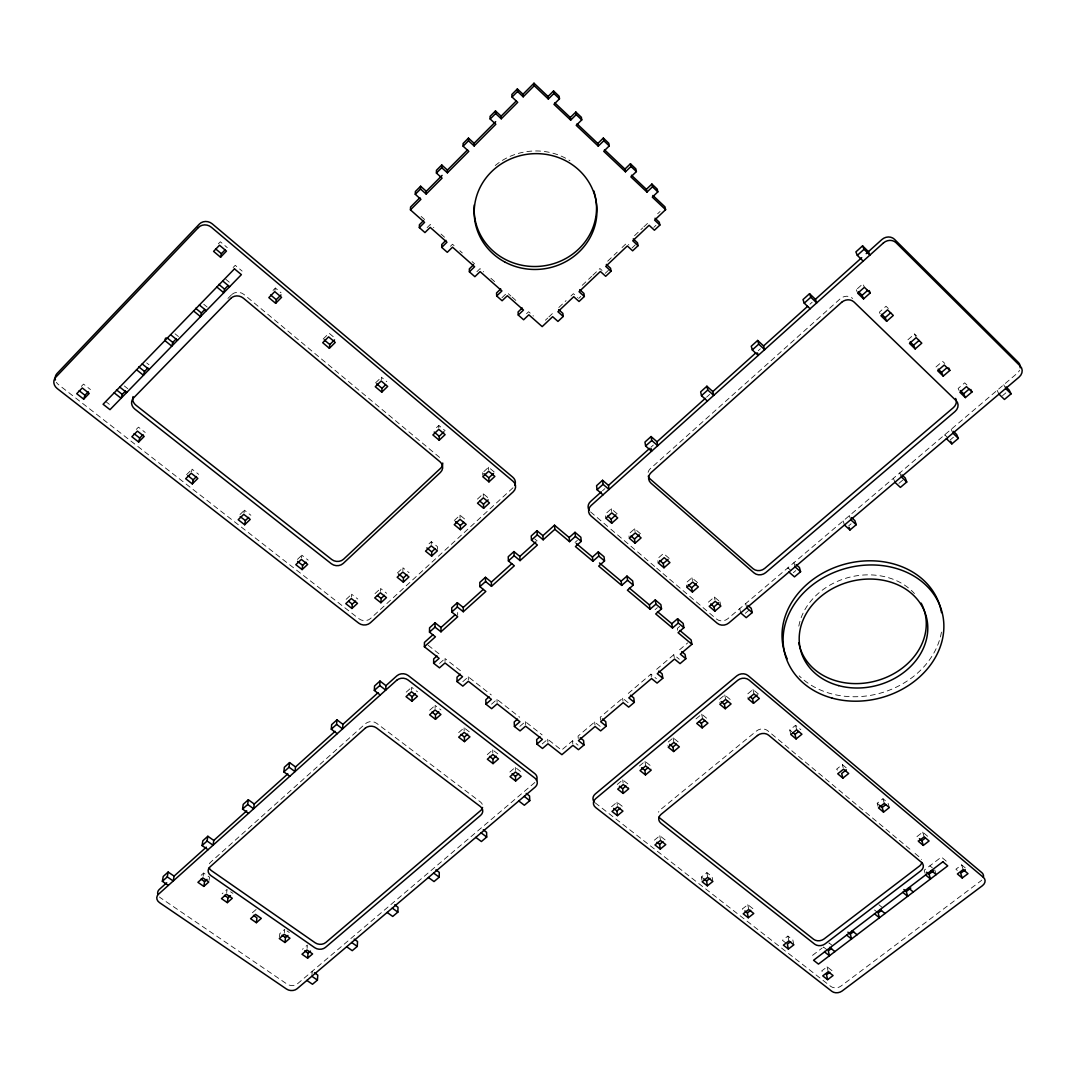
<?xml version="1.0" encoding="UTF-8"?>
<svg xmlns="http://www.w3.org/2000/svg" width="1076" height="1076" viewBox="0 0 1076 1076"><rect width="100%" height="100%" fill="white"/><g stroke="black" fill="none" stroke-linecap="round" stroke-linejoin="round"><path stroke-width="0.75" stroke-dasharray="5 3.75" d="M445.02 661.498L445.034 658.566L462.505 672.298M435.094 708.452L435.121 705.439L440.958 709.945M437.381 549.419L437.421 546.621L431.315 541.672L426.755 545.868M438.806 428.046L438.833 425.437L445.128 430.709M431.261 544.456L431.315 541.672M411.557 690.281L411.637 687.295L417.528 691.841M402.868 570.643L402.975 567.805L409.082 572.688M380.42 591.343L380.581 588.478L386.688 593.306M381.267 379.72L381.429 377.178L386.809 381.711M351.435 597.099L351.65 594.234L357.797 599.05M311.959 974.6L312.228 971.278M307.09 948.36L307.373 945.064L302.423 949.301M284.414 932.636L284.75 929.355L279.8 933.632L279.451 936.914M301.536 558.027L301.858 555.203L308.153 560.139M226.659 892.596L227.117 889.354L222.167 893.739M209.04 880.383L209.524 877.155L203.633 873.066L198.683 877.478M203.122 876.281L203.633 873.066M243.97 512.956L244.427 510.199L250.883 515.269M274.958 290.426L275.375 288.045L281.024 292.793M191.501 471.88L192.079 469.176L198.697 474.368M81.319 386.405L83.525 384.119L90.465 389.552M218.361 243.808L220.324 241.777L227.278 247.614M233.115 267.521L235.24 265.328L242.14 271.098M227.951 298.442L231.448 294.864M136.262 429.405L138.468 427.159L145.233 432.471M273.022 290.439L275.375 288.045M427.118 227.614L430.252 224.507L433.83 227.682M186.565 474.664L192.079 469.176M323.177 339.007L329.054 333.17L335.672 338.725M450.427 246.31L452.512 244.252L454.96 246.417M476.897 271.69L480.017 268.637L483.635 271.851M240.015 514.489L244.427 510.199M375.551 382.895L381.429 377.178M501.954 297.729L507.159 292.712L510.871 296.008M526.527 313.721L528.612 311.744L533.454 316.035M545.384 320.231L547.711 318.039M548.868 316.936L552.351 313.641M558.807 307.521L566.084 300.608M570.939 295.994L573.374 293.694L577.61 297.514M582.21 285.315L591.652 276.357M592.836 275.241L599.924 268.516L602.049 270.439M607.671 261.172L617.234 252.107M622.022 247.561L626.797 243.028L628.909 244.992M634.544 235.684L642.695 227.951M643.865 226.848L648.519 222.436M657.638 213.788L660.072 211.474M297.447 559.399L301.858 555.203M436.479 427.67L438.833 425.437M578.659 298.469L580.784 296.465M605.21 273.344L608.424 270.305M632.083 247.924L635.324 244.844M653.804 227.372L655.983 225.301M346.136 599.345L351.65 594.234M483.877 471.597L488.571 467.24L494.704 472.391M375.013 593.616L380.581 588.478M397.353 572.997L402.975 567.805M454.247 520.515L460.003 515.189L466.11 520.206M477.408 499.13L483.245 493.75L489.338 498.834M512.996 487.764L370.601 618.471A8.231 6.954 3.2 0 1 358.994 618.781L58.588 384.697A9.025 7.788 19.6 0 1 56.396 382.289M602.506 490.777L604.9 488.625M650.886 447.28L653.334 445.074M706.542 397.219L709.676 394.394M758.23 350.736L760.355 348.826M809.972 304.212L812.151 302.248M857.411 288.704L862.939 283.768L864.391 287.305M406.19 692.164L411.637 687.295M617.153 513.803L611.276 508.773L605.317 514.099L605.828 518.215M439.546 663.462L445.034 658.566M575.028 542.438L577.355 540.354M429.674 710.254L435.121 705.439M640.462 533.763L634.665 528.787L628.707 534.059L629.299 538.215M462.815 681.686L468.289 676.844L491.288 694.921M907.915 339.76L914.533 333.99L916.792 336.183M252.403 912.73L256.115 909.489M458.658 732.595L464.106 727.833L469.862 732.272M491.53 704.188L497.004 699.4L519.695 717.235M519.842 726.381L525.33 721.66L542.129 734.868M655.055 609.648L657.382 607.644M697.571 582.627L691.935 577.812L685.99 582.936L686.757 587.187M935.986 366.983L942.576 361.294L944.795 363.459M487.253 754.626L492.7 749.918L498.363 754.303M542.223 743.919L547.697 739.239L561.564 750.133L572.54 740.799L578.054 745.157M679.669 626.38L677.342 628.371L677.826 631.235M509.849 772.03L515.283 767.376L520.892 771.707M718.835 600.838L714.383 597.019L708.438 602.103L709.272 606.393M600.179 726.394L594.665 721.983L578.054 736.105L578.31 739.131M628.128 702.682L622.627 698.216L600.233 717.248L600.543 720.247M628.263 693.428L650.926 674.154L656.427 678.674M656.629 669.299L673.818 654.692L679.319 659.265M679.588 649.796L687.672 642.91M534.853 782.494L297.514 983.76A7.424 5.636 2.6 0 1 287.05 984.096L160.445 897.788A7.693 5.945 6.3 0 1 159.45 896.981M745.278 613.347L750.039 609.312M793.362 572.661L795.796 570.603M848.655 525.882L851.143 523.77M898.89 483.38L902.697 480.152M950.175 439.976L953.417 437.233M1002.563 395.659L1005.872 392.861M617.207 784.498L622.748 779.885L628.169 784.175L628.72 788.816M639.44 765.991L645.035 761.324L650.455 765.668L651.074 770.268M672.07 738.822L667.537 742.601L667.994 745.641M695.984 718.916L701.713 714.155L707.12 718.607M730.187 699.454L724.78 694.948L718.983 699.763L719.548 702.762M611.518 806.731L617.019 802.185L622.426 806.422M758.392 694.02L753.012 689.501L747.188 694.329L747.807 697.302M665.116 839.872L659.83 835.729L654.342 840.195L656.979 842.266M790.82 734.531L789.757 729.999L795.581 725.278L800.826 729.689M701.929 880.181L701.431 876.994L706.905 872.623L712.07 876.671L712.85 881.459M846.193 767.82L842.347 764.592L836.55 769.219L840.396 772.433M752.877 908.642L747.82 904.687L742.346 908.964L744.874 910.942M878.056 806.368L877.196 803.261L882.979 798.728L887.996 802.952L889.327 807.592M793.832 944.836L792.837 939.953L787.888 936.08L782.427 940.289L786.139 943.195M927.647 836.281L922.737 832.152L916.967 836.59L918.366 841.298M812.501 955.38L822.225 947.956M831.977 970.633L827.121 966.826L821.674 970.955L826.529 974.748M965.253 867.888L961.648 864.862L955.892 869.22L959.496 872.246M230.614 891.789L232.941 893.403M287.023 930.942L289.296 932.515M595.189 802.83L830.766 986.396A7.317 5.501 -10.3 0 0 841.002 986.06L980.801 880.962A7.572 5.784 -14.4 0 0 981.769 880.101M701.431 876.994L704.013 879.011M105.435 401.281L110.021 404.872M428.14 645.291L439.169 653.966M124.345 385.961L127.788 388.678M832.595 945.737L828.937 942.845L830.04 947.714M827.108 949.92L823.449 947.028L824.539 951.91M146.713 362.921L149.013 364.764M874.506 910L878.164 912.946M175.025 333.775L178.468 336.573M674.289 738.768L678.62 742.279M878.89 904.741L883.759 908.682M203.727 304.226L207.17 307.064M225.826 279.33L229.269 282.194M909.919 849.166L767.618 730.631A7.882 6.389 -10.8 0 0 756.536 730.954L660.435 809.677A7.707 6.147 -7.3 0 0 658.485 812.219M915.044 853.443L920.168 857.707A7.599 5.864 -13.3 0 1 921.567 859.522M929.906 865.83L932.341 867.848M534.745 538.915L537.112 540.878M789.757 729.999L791.869 731.761M877.196 803.261L879.697 805.373M946.234 861.123L941.392 857.061L924.19 870.188L925.131 873.362M590.536 511.894L609.608 528.114M610.886 529.204L655.392 567.065M656.669 568.141L661.753 572.472M663.018 573.562L716.428 618.996A8.151 6.859 -10.9 0 0 727.887 618.687L1017.076 373.426A8.864 7.559 -26.4 0 0 1019.537 370.225M669.218 558.377L663.502 553.481L657.557 558.673L658.23 562.882M791.169 570.724L787.861 567.819L788.964 572.029M421.12 216.411L424.643 219.531M440.999 234.043L444.576 237.218M459.855 250.762L462.303 252.941M472.095 261.616L474.543 263.795M490.885 278.281L495.713 282.571M512.109 297.111L515.834 300.406M947.996 437.905L944.728 434.785L946.396 438.685M888.332 308.489L886.046 306.256L879.428 312.121L880.921 315.725M966.907 384.979L964.715 382.841L958.124 388.476L959.859 392.256M1003.76 384.724L1005.643 388.503M997.129 390.346L998.985 394.139M914.533 333.99L915.595 336.425M951.211 429.284L952.906 433.171M856.308 289.7L857.733 293.237M899.778 472.902L901.271 476.897M893.416 478.295L894.896 482.304M849.394 515.633L850.712 519.721M961.648 864.862L963.181 869.596M843.167 520.918L844.458 525.021M934.762 869.865L936.201 874.613M922.737 832.152L924.163 836.846M882.979 798.728L884.297 803.368M793.94 562.654L795.07 566.864M842.347 764.592L843.154 767.645M795.581 725.278L796.657 729.797M827.121 966.826L828.224 971.736M745.722 603.555L746.663 607.846M739.75 608.612L740.692 612.916M753.012 689.501L753.967 693.953M719.952 601.793L720.826 606.084M787.888 936.08L788.869 940.949M714.383 597.019L714.948 599.87M724.78 694.948L725.641 699.427M691.935 577.812L692.46 580.636M747.82 904.687L748.694 909.516M701.713 714.155L702.507 718.66M673.818 654.692L674.289 657.597M706.905 872.623L707.672 877.397M673.199 737.88L673.899 742.44M634.665 528.787L635.069 531.557M650.926 674.154L651.343 677.086M659.83 835.729L660.462 840.45M645.035 761.324L645.64 765.937M611.276 508.773L611.639 511.517M622.627 698.216L622.977 701.175M622.748 779.885L623.098 782.978M617.019 802.185L617.355 805.292M594.665 721.983L594.961 724.982M572.54 740.799L572.795 743.812M547.697 739.239L547.899 742.265M525.33 721.66L525.478 724.659M515.283 767.376L515.417 770.456M497.004 699.4L497.099 702.386M488.571 467.24L488.665 469.916M492.7 749.918L492.781 752.985M482.694 472.687L482.774 475.377M483.245 493.75L483.312 496.466M468.289 676.844L468.329 679.79M464.106 727.833L464.133 730.873M460.003 515.189L460.03 517.946M457.663 612.486L457.677 615.351M482.25 804.31A7.747 6.227 -1.6 0 0 480.273 801.849L376.721 723.368A7.962 6.523 2 0 0 365.45 723.691L210.667 862.172A7.734 6.039 5.3 0 0 209.04 864.674M648.115 472.364A8.473 7.424 -10.2 0 1 650.482 468.544L840.262 298.751A8.931 7.949 -23.8 0 1 852.676 298.469M231.999 294.34A9.052 8.164 16.1 0 1 244.131 294.582L440.03 457.771A8.541 7.532 1.4 0 1 441.913 460.057M941.446 632.096A81.05 66.9 -15.3 0 1 882.764 692.446A81.05 66.9 -15.3 0 1 799.186 675.836M798.822 626.151A64.829 53.518 -15.3 0 1 847.485 577.772A64.829 53.518 -15.3 0 1 914.452 593.575M495.229 165.529A61.224 57.741 -5.7 0 1 569.93 160.701"/><path stroke-width="1.5" d="M447.414 170.089L441.752 164.978L441.725 167.708L447.401 172.819L447.414 170.089L467.549 149.873M440.999 627.496L435.081 622.816L435.027 627.133L440.972 631.827L440.999 627.496L455.282 614.625M428.436 877.491L434.018 881.567L439.223 877.169L439.264 872.354L435.928 869.906M435.457 719.293L440.918 714.464L435.067 709.958L429.606 714.787L435.457 719.293L435.498 714.746L438.779 711.868M439.196 440.219L445.101 434.65L438.793 429.351L432.888 434.946L439.196 440.219L439.237 436.278L443.944 431.826M558.646 309.619L562.882 313.398L563.205 316.465L557.96 321.428L552.647 316.694L542.183 326.62L528.841 314.797L523.622 319.774L518.269 315.039L523.487 310.049L507.321 295.725L502.102 300.755L496.682 295.967L501.914 290.937L480.098 271.609L474.879 276.693L469.392 271.838L474.61 266.74L452.512 247.171L447.293 252.309L441.725 247.399L441.752 244.481L445.921 240.365M580.26 737.854L583.569 740.476L583.972 745.009L578.458 749.69L572.916 745.332L561.901 754.679L547.993 743.772L542.506 748.466L536.924 744.094L542.412 739.387L525.559 726.165L520.058 730.9L514.409 726.475L519.91 721.727L497.152 703.865L491.651 708.667L485.922 704.188L491.423 699.373L468.342 681.269L462.841 686.125L457.031 681.579L462.532 676.71L445.007 662.95L439.506 667.86L433.628 663.26L433.695 658.875L436.977 655.93M433.628 663.26L439.129 658.351L424.374 646.757L435.417 636.817L429.485 632.137L429.553 627.806L435.081 622.816M431.651 556.077L437.367 550.818L431.247 545.855L425.531 551.127L431.651 556.077L431.718 551.867L435.134 548.72M426.204 194.07L426.284 191.286L420.622 186.229L420.528 189.013L426.204 194.07L442.075 178.159L436.412 173.048L436.452 170.304L441.752 164.978M424.374 646.757L424.455 642.399L433.023 634.679M411.96 701.202L417.434 696.347L411.516 691.774L406.042 696.656L411.96 701.202L412.081 696.697L415.349 693.791M387.158 912.448L392.74 916.443L397.864 912.125L398.012 907.256L394.677 904.849M441.725 247.399L446.957 242.234L430.185 227.372L424.953 232.577L419.331 227.601L419.425 224.736L423.594 220.58M403.312 582.129L408.947 576.951L402.814 572.055L397.178 577.247L403.312 582.129L403.46 577.866L406.836 574.759M419.331 227.601L424.563 222.396L410.44 209.874L420.931 199.356L415.269 194.299L415.376 191.515L420.622 186.229M410.44 209.874L410.561 207.049L419.869 197.715M385.934 685.641L385.733 690.12L379.761 685.546L379.989 681.054L385.934 685.641L396.829 675.849A8.057 6.698 1.3 0 1 408.234 675.526L534.732 773.55A7.801 6.322 -3.2 0 1 536.467 780.49M380.891 602.735L386.472 597.61L380.339 592.768L374.757 597.92L380.891 602.735L381.119 598.431L384.455 595.351M380.285 695.015L374.314 690.442L374.556 685.95L379.989 681.054M346.66 946.759L352.242 950.673L357.259 946.423L357.541 941.5L354.192 939.146M381.765 392.148L387.669 386.432L381.186 380.985L375.282 386.714L381.765 392.148L382.007 388.301L385.531 384.885M351.946 608.478L357.488 603.354L351.327 598.538L345.786 603.663L351.946 608.478L352.269 604.147L355.591 601.094M342.921 724.323L342.571 728.882L336.6 724.404L336.963 719.844L342.921 724.323L378.093 692.688M306.889 980.438L312.484 984.258L317.407 980.101L317.797 975.112L314.461 972.812M337.245 733.671L331.274 729.205L331.65 724.632L336.963 719.844M307.628 958.138L312.591 953.914L306.956 950L301.993 954.237L307.628 958.138L308.045 953.188L310.52 951.076M284.979 942.495L289.955 938.218L284.252 934.277L279.289 938.554L284.979 942.495L285.476 937.559L287.951 935.434M295.523 766.932L295.039 771.586L289.067 767.215L289.565 762.575L295.523 766.932L335.12 731.33M289.821 776.267L283.849 771.909L284.373 767.255L289.565 762.575M329.364 348.288L335.268 342.437L328.624 336.869L322.719 342.719L329.364 348.288L329.794 344.549L334.501 339.895M302.141 569.607L307.669 564.375L301.361 559.439L295.819 564.685L302.141 569.607L302.625 565.357L305.934 562.223M256.344 922.697L261.307 918.379L255.537 914.385L250.574 918.716L256.344 922.697L256.922 917.801L253.479 915.407M254.259 804.041L253.654 808.762L247.682 804.471L248.314 799.764L254.259 804.041L287.843 773.846M248.543 813.348L242.571 809.085L243.203 804.364L248.314 799.764M227.332 902.643L232.281 898.272L226.431 894.223L221.481 898.608L227.332 902.643L228.004 897.774L230.466 895.595M213.788 840.437L213.061 845.225L207.09 841.028L207.843 836.254L213.788 840.437L246.727 810.82M203.835 886.409L208.784 881.997L202.88 877.895L197.917 882.32L203.835 886.409L204.575 881.567L207.049 879.361M208.045 849.731L202.073 845.548L202.839 840.76L207.843 836.254M244.682 524.765L250.224 519.412L243.741 514.341L238.2 519.708L244.682 524.765L245.368 520.609L248.677 517.408M275.658 303.324L281.562 297.339L274.743 291.623L268.839 297.622L275.658 303.324L276.276 299.706L280.984 294.932M174.083 876.133L173.249 880.988L167.278 876.886L168.138 872.044L174.083 876.133L206.31 847.162M168.327 885.413L162.355 881.311L163.229 876.469L168.138 872.044M192.308 483.904L197.836 478.416L191.205 473.225L185.664 478.726L192.308 483.904L193.182 479.829L196.491 476.547M228.085 285.557L224.575 289.162L223.768 292.753L216.854 287.01M220.567 257.218L226.471 251.098L219.491 245.234L213.586 251.381L220.567 257.218L221.4 253.721L225.314 249.659M204.857 309.431L201.4 312.995L200.513 316.653L193.599 310.977M176.182 338.913L172.779 342.424L171.797 346.163L164.884 340.581L165.556 338.093M138.656 442.034L144.184 436.439L137.392 431.113L131.864 436.735L138.656 442.034L139.719 438.053L143.027 434.704M147.91 367.992L144.534 371.449L143.471 375.268L136.558 369.767M125.556 390.965L122.234 394.394L121.09 398.268L114.177 392.834M83.686 399.142L89.214 393.412L82.247 387.965L76.719 393.708L83.686 399.142L84.964 395.269L88.272 391.839M522.99 94.258L533.992 83.215L534.247 85.73L523.205 96.813L522.99 94.258L517.341 88.958L511.853 94.473L512.041 97.028L517.704 102.328L501.281 118.79L501.134 116.181L495.485 110.936L490.051 116.41L490.172 119.006L495.834 124.251L474.18 145.973L474.113 143.296L468.45 138.118L463.084 143.525L463.124 146.188L468.8 151.366L447.401 172.819M415.269 194.299L420.528 189.013M436.412 173.048L441.725 167.708M463.124 146.188L468.504 140.781L468.45 138.118M490.172 119.006L495.619 113.531L495.485 110.936M512.041 97.028L517.543 91.487L517.341 88.958M426.284 191.286L442.101 175.401M474.113 143.296L495.7 121.642M501.134 116.181L516.332 100.929M553.562 90.962L553.884 93.504L548.343 99.032L548.034 96.477L553.562 90.962L559.143 96.262L559.493 98.817L553.952 104.318L570.683 120.108L576.211 114.648L575.835 112.052L570.307 117.499L570.683 120.108M575.835 112.052L581.363 117.284L581.766 119.893L576.225 125.341L598.256 146.134L603.797 140.741L603.327 138.078L597.812 143.471L598.256 146.134M473.507 264.804L469.338 268.879L469.392 271.838M603.327 138.078L608.774 143.243L609.258 145.906L603.73 151.299L625.465 171.81L630.993 166.471L630.442 163.754L624.941 169.08L625.465 171.81M500.717 288.933L496.547 292.941L496.682 295.967M630.442 163.754L635.822 168.851L636.4 171.582L630.872 176.894L646.972 192.093L652.5 186.821L651.881 184.05L646.38 189.322L646.972 192.093M522.223 308.005L518.067 311.973L518.269 315.039M651.881 184.05L657.207 189.094L657.84 191.864L652.312 197.137L665.6 209.672L654.598 220.082L659.884 225.059L654.41 230.237L649.124 225.287L632.755 240.782L638.055 245.705L632.621 250.829L627.321 245.933L605.734 266.391L611.047 271.233L605.68 276.303L600.381 271.475L579.036 291.69L584.349 296.478L579.036 301.495L573.737 296.707L557.906 311.717L563.205 316.465M488.961 481.873L482.801 476.722L488.706 471.248L494.852 476.412L488.961 481.873L488.827 477.825L493.534 473.48M460.367 529.674L466.164 524.348L460.044 519.318L454.247 524.658L460.367 529.674L460.34 525.518L463.81 522.331M483.622 508.302L477.502 503.218L483.353 497.825L489.472 502.922L483.622 508.302L483.514 504.2L488.168 499.91M457.327 602.708L457.354 606.985L463.285 611.733L463.245 607.456L457.327 602.708L451.745 607.752L451.745 612.042L457.677 616.777L440.972 631.827M542.896 535.673L554.503 525.209L554.853 529.311L543.192 539.802L542.896 535.673L536.991 530.737L531.208 535.969L531.477 540.098L537.395 545.021L520.071 560.609L519.842 556.44L513.938 551.571L508.222 556.736L508.397 560.919L514.328 565.788L491.49 586.339L491.369 582.103L485.451 577.301L479.802 582.412L479.896 586.649L485.827 591.45L463.285 611.733M429.485 632.137L435.027 627.133M451.745 612.042L457.354 606.985M479.896 586.649L485.572 581.524L485.451 577.301M508.397 560.919L514.153 555.727L513.938 551.571M531.477 540.098L537.274 534.853L536.991 530.737M602.56 480.286L603.071 484.321L609.016 489.432L608.491 485.384L602.56 480.286L596.575 485.693L597.059 489.728L603.004 494.839M651.074 436.547L651.76 440.474L657.692 445.706L657.006 441.765L651.074 436.547L644.954 442.061L645.613 446.002L651.558 451.234L651.101 448.598M706.905 386.217L707.779 390.023L713.711 395.403L712.81 391.583L706.905 386.217L700.637 391.866L701.485 395.686L707.416 401.052M757.665 340.446L758.728 344.132L764.646 349.646L763.57 345.947L757.665 340.446L751.263 346.23L752.299 349.929L758.217 355.416L757.517 352.941M809.555 293.681L810.806 297.245L816.697 302.881L815.42 299.303L809.555 293.681L803.005 299.585L804.229 303.163L810.134 308.785M862.575 245.866L864.041 249.309L869.919 255.079L868.44 251.636L862.575 245.866L855.891 251.905L857.316 255.362L863.194 261.118M463.245 607.456L483.218 589.446M491.369 582.103L511.732 563.757M519.842 556.44L535.875 541.995M597.059 489.728L603.071 484.321M645.613 446.002L651.76 440.474M701.485 395.686L707.779 390.023M752.299 349.929L758.728 344.132M804.229 303.163L810.806 297.245M857.316 255.362L864.041 249.309M162.355 881.311L167.278 876.886M202.073 845.548L207.09 841.028M242.571 809.085L247.682 804.471M283.849 771.909L289.067 767.215M331.274 729.205L336.6 724.404M374.314 690.442L379.761 685.546M166.726 882.75L159.396 889.354A7.693 5.945 6.3 0 0 157.795 894.25M601.309 491.853L590.563 501.51A8.406 7.33 -6.9 0 0 589.137 510.306M608.491 485.384L649.635 448.396M657.006 441.765L705.305 398.335M712.81 391.583L755.93 352.807M763.57 345.947L807.659 306.297M815.42 299.303L861.742 257.648M866.207 253.64L881.876 239.558A9.119 8.124 -28 0 1 894.452 239.275L1018.313 362.37A8.864 7.559 -26.4 0 1 1020.209 367.844M575.014 532.311L575.418 536.426L569.567 541.658L569.191 537.529L575.014 532.311L580.852 537.233L581.282 541.362L575.431 546.568L592.903 561.242L598.754 556.063L598.269 551.907L592.446 557.072L592.903 561.242M869.233 290.601L870.215 292.968L863.557 298.886L862.118 295.322L867.646 290.399M611.719 523.232L605.828 518.215L611.814 512.875L617.705 517.919L611.719 523.232L611.195 519.116L615.956 514.866M460.313 674.235L457.018 677.154L457.031 681.579M598.269 551.907L604.039 556.763L604.537 560.932L598.7 566.097L621.699 585.384L627.537 580.287L626.972 576.077L621.148 581.174L621.699 585.384M635.109 543.178L629.299 538.215L635.27 532.929L641.081 537.906L635.109 543.178L634.504 539.009L639.265 534.812M886.664 321.294L880.921 315.725L887.565 309.848L893.309 315.443L886.664 321.294L885.158 317.676L890.672 312.807M489.109 696.845L485.814 699.723L485.922 704.188M626.972 576.077L632.661 580.865L633.239 585.088L627.416 590.186L650.079 609.204L655.916 604.161L655.257 599.91L649.447 604.941L650.079 609.204M663.973 567.765L658.23 562.882L664.201 557.664L669.931 562.573L663.973 567.765L663.273 563.555L668.035 559.412M915.165 348.933L909.502 343.432L916.133 337.649L921.796 343.15L915.165 348.933L913.564 345.235L919.065 340.446M464.455 741.606L469.916 736.845L464.146 732.393L458.685 737.168L464.455 741.606L464.415 737.02L467.683 734.168M517.502 719.131L514.22 721.969L514.409 726.475M655.257 599.91L660.866 604.631L661.538 608.895L655.714 613.925L672.5 628.007L678.324 623.017L677.598 618.727L671.801 623.703L672.5 628.007M948.709 367.952L949.839 370.44L943.222 376.129L941.54 372.377L947.041 367.656M493.05 763.61L487.361 759.226L492.835 754.518L498.511 758.903L493.05 763.61L492.929 758.997L496.197 756.186M692.406 592.015L686.757 587.187L692.715 582.049L698.364 586.877L692.406 592.015L691.626 587.752L696.374 583.663M539.937 736.737L536.655 739.562L536.924 744.094M677.598 618.727L683.152 623.408L683.892 627.698L678.068 632.675L691.908 644.295L680.301 654.141L685.815 658.741L680.045 663.636L674.531 659.05L657.275 673.697L662.803 678.243L657.073 683.085L651.558 678.553L628.814 697.867L634.342 702.346L628.68 707.134L623.165 702.668L600.69 721.74L606.218 726.165L600.637 730.9L595.109 726.475L578.444 740.638L583.972 745.009M714.867 611.155L709.272 606.393L715.231 601.296L720.826 606.084L714.867 611.155L714.02 606.851L718.768 602.802M970.794 389.445L971.978 391.973L965.374 397.609L963.625 393.803L969.113 389.122M515.66 780.988L510.024 776.67L515.485 772.003L521.107 776.347L515.66 780.988L515.458 776.347L518.713 773.563M483.259 829.798L486.594 832.299L486.715 837.047L481.389 841.54L475.807 837.37M526.204 793.415L529.54 795.971L529.782 800.652L524.348 805.238L518.78 800.974M747.928 605.465L751.236 608.303L752.205 612.607L746.219 617.664L740.692 612.916M796.146 564.604L799.441 567.509L800.584 571.719L794.478 576.884L788.964 572.029M844.458 525.021L849.959 529.997L856.214 524.725L854.869 520.609L851.587 517.623M901.957 474.946L905.239 478L906.759 482.008L900.383 487.401L894.896 482.304M946.396 438.685L951.857 443.89L958.366 438.389L956.658 434.489L953.39 431.368M1005.925 386.849L1009.18 390.063L1011.09 393.843L1004.433 399.465L998.985 394.139M623.165 793.429L617.718 789.138L623.273 784.525L628.72 788.816L623.165 793.429L622.641 788.775L625.963 786.018M645.465 774.922L640.032 770.591L645.64 765.937L651.074 770.268L645.465 774.922L644.874 770.308L648.223 767.524M673.657 751.546L668.209 747.161L673.899 742.44L679.333 746.838L673.657 751.546L672.957 746.973L676.36 744.162M702.184 727.887L696.75 723.435L702.507 718.66L707.927 723.126L702.184 727.887L701.391 723.368L704.834 720.503M725.264 708.748L719.831 704.255L725.641 699.427L731.061 703.933L725.264 708.748L724.404 704.255L727.874 701.377M617.436 815.648L612.015 811.425L617.53 806.852L622.95 811.102L617.436 815.648L616.925 810.954L620.22 808.237M753.509 703.3L748.116 698.795L753.967 693.953L759.36 698.485L753.509 703.3L752.554 698.835L757.222 694.975M660.26 849.072L654.961 844.929L660.462 840.45L665.762 844.606L660.26 849.072L659.628 844.324L662.924 841.661M796.092 738.943L790.82 734.531L796.657 729.797L801.916 734.222L796.092 738.943L795.016 734.41L798.5 731.572M707.349 885.817L702.171 881.782L707.672 877.397L712.85 881.459L707.349 885.817L706.596 881.029L709.878 878.406M846.314 769.824L841.674 773.51L842.885 778.109L848.695 773.483L843.557 769.179L837.733 773.805L842.885 778.109M748.277 917.761L743.22 913.806L748.694 909.516L753.765 913.47L748.277 917.761L747.403 912.919L750.685 910.35M883.517 812.124L878.487 807.915L884.297 803.368L889.327 807.592L883.517 812.124L882.212 807.471L885.683 804.754M790.658 941.635L787.376 944.15L788.358 949.032L793.832 944.836L788.869 940.949L783.395 945.158L788.358 949.032M923.289 845.413L918.366 841.298L924.163 836.846L929.086 840.975L923.289 845.413L921.876 840.706L925.333 838.043M831.613 948.373L828.332 950.875L829.435 955.77L824.539 951.91M846.637 935.084L851.519 938.971L850.349 934.116L853.672 931.587M881.526 910.39L878.164 912.946L879.428 917.774L874.546 913.833M902.777 892.327L907.646 896.321L906.301 891.533L910.834 888.077M925.602 874.936L930.471 878.984L929.045 874.223L933.618 870.74M829.798 972.274L826.529 974.748L827.619 979.671L833.08 975.542L828.224 971.736L822.75 975.878L827.619 979.671M965.307 869.771L960.707 873.255L962.226 878.003L967.997 873.645L963.181 869.596L957.398 873.968L962.226 878.003M311.825 976.255L317.407 980.101M201.037 879.119L204.575 881.567M224.494 895.353L228.004 897.774M282.073 935.205L285.476 937.559M304.669 950.861L308.045 953.188M351.677 942.509L357.259 946.423M392.269 908.117L397.864 912.125M433.641 873.08L439.223 877.169M481.133 832.864L486.715 837.047M524.214 796.375L529.782 800.652M408.544 693.98L412.081 696.697M432.001 712.056L435.498 714.746M460.958 734.37L464.415 737.02M489.526 756.374L492.929 758.997M512.095 773.752L515.458 776.347M79.18 390.749L84.964 395.269M134.083 433.655L139.719 438.053M187.883 475.7L193.182 479.829M240.204 516.574L245.368 520.609M297.595 561.43L302.625 565.357M348.584 601.269L352.269 604.147M613.683 808.426L616.925 810.954M656.979 842.266L659.628 844.324M704.013 879.011L706.596 881.029M744.874 910.942L747.403 912.919M119.759 387.091L126.659 392.538M830.04 947.714L834.936 951.587M116.49 389.875L122.234 394.394M377.447 595.539L381.119 598.431M619.386 786.206L622.641 788.775M142.193 363.957L149.107 369.471M852.192 930.848L857.074 934.748M138.804 366.876L144.534 371.449M398.577 573.965L403.46 577.866M641.619 767.713L644.874 770.308M847.915 932.179L850.349 934.116M602.439 719.024L605.748 721.673L606.218 726.165M167.036 337.783L172.779 342.424M426.836 547.913L431.718 551.867M669.702 744.35L672.957 746.973M485.572 581.524L491.49 586.339M170.6 334.69L177.513 340.285M880.155 909.543L885.037 913.497M630.455 695.217L633.764 697.907L634.342 702.346M195.657 308.287L201.4 312.995M455.457 521.51L460.34 525.518M699.225 721.592L701.391 723.368M903.867 889.543L906.301 891.533M199.383 305.019L206.31 310.695M908.467 887.996L913.336 892.004M658.835 671.115L662.13 673.845L662.803 678.243M514.153 555.727L520.071 560.609M218.831 284.387L224.575 289.162M479.856 501.16L483.514 504.2M721.149 701.565L724.404 704.255M926.611 872.206L929.045 874.223M537.274 534.853L543.192 539.802M222.719 280.971L229.632 286.727M931.345 870.565L936.201 874.613M681.78 651.626L685.076 654.383L685.815 658.741M554.503 525.209L569.191 537.529M576.265 543.474L592.446 557.072M599.493 562.99L621.148 581.174M629.352 588.061L649.447 604.941M657.449 611.666L671.801 623.703M679.857 630.482L691.142 639.964L691.908 644.295M554.853 529.311L569.567 541.658M215.603 248.865L221.4 253.721M270.614 294.972L276.276 299.706M324.279 339.935L329.794 344.549M376.627 383.796L382.007 388.301M434.206 432.054L439.237 436.278M483.918 473.722L488.827 477.825M750.416 697.033L752.554 698.835M792.918 732.648L795.016 734.41M879.697 805.373L882.212 807.471M919.415 838.648L921.876 840.706M983.383 877.357L749.004 679.992A8.03 6.617 -10.8 0 0 737.719 680.314L595.674 798.661A7.761 6.241 -5.4 0 0 595.633 807.498L831.856 991.332A7.33 5.501 -10.3 0 0 842.131 990.996L982.375 885.723A7.599 5.784 -14.4 0 0 983.383 877.357A7.572 5.784 -14.4 0 0 981.796 872.609L748.062 675.567A8.003 6.604 -10.8 0 0 736.804 675.876L595.23 794.007A7.747 6.227 -5.4 0 0 594.288 801.97M575.418 536.426L581.282 541.362M598.754 556.063L604.537 560.932M627.537 580.287L633.239 585.088M655.916 604.161L661.538 608.895M678.324 623.017L683.892 627.698M607.671 516.103L611.195 519.116M631.02 536.036L634.504 539.009M659.844 560.623L663.273 563.555M688.25 584.86L691.626 587.752M710.671 603.999L714.02 606.851M746.663 607.846L752.205 612.607M795.07 566.864L800.584 571.719M579.722 289.632L583.945 293.466L584.349 296.478M850.712 519.721L856.214 524.725M606.339 264.414L610.563 268.274L611.047 271.233M468.504 140.781L474.18 145.973M633.266 238.885L637.49 242.799L638.055 245.705M495.619 113.531L501.281 118.79M901.271 476.897L906.759 482.008M655.042 218.24L659.265 222.207L659.884 225.059M517.543 91.487L523.205 96.813M533.992 83.215L548.034 96.477M554.826 102.879L570.307 117.499M577.059 123.874L597.812 143.471M604.47 149.752L624.941 169.08M631.464 175.24L646.38 189.322M652.903 195.482L664.955 206.848L665.6 209.672M534.247 85.73L548.343 99.032M553.884 93.504L559.493 98.817M576.211 114.648L581.766 119.893M603.797 140.741L609.258 145.906M630.993 166.471L636.4 171.582M652.5 186.821L657.84 191.864M952.906 433.171L958.366 438.389M858.635 291.946L862.118 295.322M881.715 314.34L885.158 317.676M910.175 341.953L913.564 345.235M938.205 369.149L941.54 372.377M960.33 390.601L963.625 393.803M863.557 298.886L857.733 293.237L864.391 287.305L870.215 292.968M943.222 376.129L937.653 370.722L944.271 365.02L949.839 370.44M965.374 397.609L959.859 392.256L966.463 386.62L971.978 391.973M1005.643 388.503L1011.09 393.843M950.74 441.281L951.857 443.89M849.085 527.253L849.959 529.997M482.546 807.471A7.747 6.227 -1.6 0 1 480.528 810.645L325.799 942.495A7.505 5.784 2.2 0 1 315.214 942.818L211.595 870.726A7.734 6.039 5.3 0 1 209.188 867.754M648.277 476.143A8.473 7.424 -10.2 0 0 650.294 479.102L753.092 568.72A8.272 7.021 -13 0 0 764.686 568.424L953.309 407.696A8.729 7.492 -23.6 0 0 955.636 398.483M133.074 396.587A8.89 7.747 16.4 0 0 135.926 405.181L331.758 559.52A8.379 7.182 5 0 0 343.553 559.224L440.434 468.423A8.541 7.532 1.4 0 0 442.734 463.043M514.745 485.424A8.473 7.451 -2.5 0 0 512.808 477.233L212.241 223.848A9.267 8.42 21 0 0 199.316 224.117L57.068 373.48A9.025 7.788 19.6 0 0 55.401 379.976M658.983 817.074A7.707 6.147 -7.3 0 0 660.234 818.406L813.644 939.308A7.424 5.662 -10.3 0 0 824.041 938.971L919.321 866.153A7.599 5.864 -13.3 0 0 921.836 862.481M787.161 658.821A81.05 66.9 -15.3 0 1 842.266 564.887A81.05 66.9 -15.3 0 1 941.513 612.621M921.164 603.152A64.829 53.518 -15.3 0 1 879.805 679.803A64.829 53.518 -15.3 0 1 798.822 642.843M593.71 190.761A61.224 57.741 -5.7 0 1 542.223 266.068A61.224 57.741 -5.7 0 1 474.328 204.857M198.401 227.534L55.696 377.299A9.052 7.801 19.5 0 0 57.216 388.544L358.698 623.139A8.258 6.967 3.2 0 0 370.332 622.829L513.212 491.826A8.5 7.465 -2.5 0 0 513.023 481.268L211.38 227.265A9.294 8.447 20.9 0 0 198.401 227.534M234.474 268.852L103.081 404.267L109.994 409.674L241.387 274.649L234.474 268.852M230.667 298.469L133.545 397.972A8.931 7.761 16.3 0 0 134.836 409.082L331.368 563.757A8.406 7.196 4.9 0 0 343.204 563.447L440.393 472.445A8.568 7.559 1.4 0 0 439.99 461.765L243.391 298.186A9.079 8.178 16 0 0 230.667 298.469M396.654 680.314L158.508 894.223A7.72 5.945 6.3 0 0 159.571 902.67L286.566 989.086A7.451 5.649 2.6 0 0 297.07 988.75L535.108 787.148A7.828 6.335 -3.2 0 0 534.987 778.19L408.086 679.992A8.083 6.712 1.2 0 0 396.654 680.314M883.409 242.961L591.033 505.599A8.433 7.344 -6.9 0 0 591.006 515.996L717.288 623.313A8.178 6.873 -10.9 0 0 728.775 623.004L1019.012 377.178A8.89 7.572 -26.3 0 0 1020.263 366.082L896.026 242.692A9.146 8.151 -27.9 0 0 883.409 242.961M365.181 728.25L209.941 866.987A7.747 6.053 5.3 0 0 210.869 875.555L314.811 947.754A7.532 5.784 2.1 0 0 325.423 947.418L480.622 815.352A7.774 6.241 -1.6 0 0 480.367 806.529L376.479 727.927A7.989 6.537 2 0 0 365.181 728.25M841.62 302.329L651.155 472.552A8.5 7.438 -10.1 0 0 650.953 483.124L754.074 572.943A8.299 7.048 -13 0 0 765.708 572.634L955.017 411.53A8.756 7.505 -23.5 0 0 956.093 400.622L854.075 302.047A8.971 7.962 -23.7 0 0 841.62 302.329M757.491 735.486L661.081 814.357A7.72 6.16 -7.3 0 0 660.866 823.1L814.707 944.177A7.451 5.676 -10.3 0 0 825.131 943.84L920.72 870.901A7.626 5.878 -13.2 0 0 921.581 862.441L768.6 735.164A7.909 6.402 -10.7 0 0 757.491 735.486M942.858 861.795L813.564 960.263L818.459 964.096L947.727 865.871L942.858 861.795M832.004 698.082A81.305 67.035 -15.3 0 0 943.289 618.243A81.305 67.035 -15.3 0 0 815.164 582.923A81.305 67.035 -15.3 0 0 832.004 698.082M838.513 685.587A65.044 53.625 -15.3 0 0 927.297 621.471A65.044 53.625 -15.3 0 0 824.633 593.562A65.044 53.625 -15.3 0 0 838.513 685.587M504.684 261.939A61.413 57.875 -5.7 0 0 596.965 211.098A61.413 57.875 -5.7 0 0 505.101 161.629A61.413 57.875 -5.7 0 0 504.684 261.939"/></g></svg>
